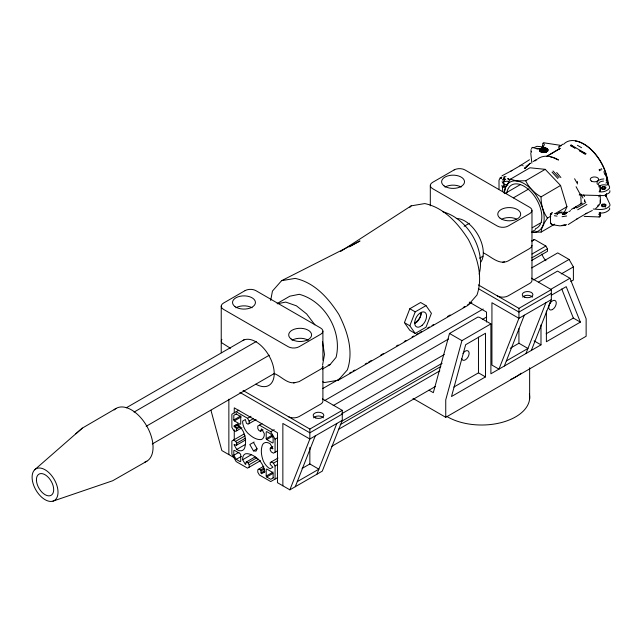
<?xml version="1.0" encoding="UTF-8"?>
<svg xmlns="http://www.w3.org/2000/svg" width="642" height="642" viewBox="0 0 642 642"><rect width="100%" height="100%" fill="white"/><g stroke="black" fill="none" stroke-linecap="round" stroke-linejoin="round"><path stroke-width="0.96" d="M542.49 146.504L542.955 143.254M504.323 192.135A28.256 16.243 59.7 0 1 523.214 183.106A28.256 16.243 59.7 0 1 543.67 212.887A28.256 16.243 59.7 0 1 531.889 232.252L541.174 232.067L541.543 229.21L544.593 222.445L547.449 218.128L550.844 216.145M502.694 179.993L504.275 178.003L504.195 176.847M552.497 212.622L550.371 214.011L550.579 223.52L551.815 224.644L559.856 225.872L565.337 225.35M504.155 193.122L505.655 187.111L510.438 179.182L529.939 167.787L545.218 169.336L560.554 185.466L566.95 206.732L564.206 212.831M584.718 201.002L584.533 199.574M504.275 178.307L504.813 179.68L504.371 180.867M599.476 186.132A5.345 3.106 -0.2 0 1 606.136 185.097L608.167 184.671L608.263 184.061L609.571 186.878L609.571 188.25C606.979 191.204 602.918 192.448 599.074 191.757L600.286 191.493L600.447 186.942L599.692 185.666M600.037 216.338L600.15 215.608L599.042 214.364L600.358 212.622M322.581 365.129L324.499 354.456L322.549 341.889M270.675 300.472L272.457 291.059L281.581 280.682L360.002 240.975L349.505 246.825M479.165 274.222C485.713 249.088 467.729 218.665 442.811 211.74M544.464 144.434L543.156 147.018M543.228 143.487L544.207 142.861L560.177 145.293M531.03 149.65L531.022 152.443L531.464 151.737M530.79 153.334L531.857 163.148M503.176 180.851C503.44 183.106 507.196 179.84 508.624 181.959M601.803 187.312L601.578 188.122L602.228 188.852L603.488 189.221L604.884 189.093L606.104 187.697L604.202 186.589L602.806 186.726L601.803 187.312L601.811 189.173M601.859 204.71L601.642 205.52L603.544 206.628L604.949 206.491L606.168 205.095L605.518 204.365L602.862 204.124L601.859 204.71L601.867 206.572M599.596 170.162L599.427 170.78L599.203 169.408M540.989 324.908L540.989 344.858L490.889 373.788L490.889 323.905L479.598 317.389L477.905 317.06L449.496 333.463L433.318 392.679L429 390.192M490.889 323.905L461.919 340.629L445.741 399.854L445.741 417.316L413.015 398.417M566.035 213.377L566.862 212.59L565.899 212.855L566.509 212.823M566.726 212.382L566.966 211.964M221.875 339.361L221.233 341.087L221.819 342.836L230.486 348.309M531.977 245.413L531.335 247.138L529.738 248.486L508.143 260.957C499.035 265.547 490.905 256.286 483.306 252.852M581.395 194.646L580.785 197.295A34.363 19.758 59.7 0 1 581.01 203.634M404.42 322.653L409.821 308.738L420.614 302.502L426.015 305.624L431.416 313.304L426.015 327.219L415.222 333.455L409.821 330.341L404.42 322.653L409.821 325.775L415.222 333.455M409.821 325.775L415.222 311.86L426.015 305.624M234.258 412.838L234.258 407.847L277.456 432.788L277.456 482.672L289.871 489.838L309.845 439.016L309.861 429.049L243.077 390.497M295.272 486.724L315.246 435.902M316.875 474.253L336.841 423.431M322.388 398.875L342.266 410.35L342.266 420.325L322.276 471.132L289.871 489.838M504.355 366.012L524.321 315.19M525.95 353.541L545.925 302.719M531.351 350.428L551.326 299.605L551.342 289.638L531.472 278.163M584.429 201.115L584.758 200.713M565.963 213.642L566.276 212.943M500.559 178.645L501.242 177.152M501.161 178.677L501.795 177.304M542.257 147.443L542.939 146.087M606.016 183.203L607.011 181.269M598.826 196.837L599.797 195.088M597.493 206.379L598.368 204.806M600.31 200.16L600.31 202.912L598.85 205.536L595.76 208.473M500.23 177.609L499.003 180.282L499.035 188.981M599.042 214.364L600.254 212.815C600.294 213.401 601.249 216.835 599.797 216.017M322.388 369.102L329.98 364.72L336.079 357.337C342.499 331.665 324.948 301.122 299.252 294.301L289.863 296.179L277.208 303.489M524.353 168.348L525.004 167.329M409.877 207.342L411.177 205.857L424.795 203.562C444.376 207.791 458.091 223.464 468.451 239.61C477.046 256.615 483.41 276.188 476.982 295.023L467.858 305.399L338.262 380.224L324.643 382.512L322.798 381.854M338.262 380.224L347.386 369.848C353.814 351.013 347.45 331.441 338.856 314.436C328.495 298.289 314.781 282.608 295.2 278.387L281.581 280.682M530.196 163.253L525.092 168.421L530.196 163.253L527.186 165.748M537.057 159.738L535.99 159.938M116.025 408.464L82.288 428.134L34.66 469.784M75.836 433.791L82.288 428.134M560.851 145.598L562.865 144.161M414.78 323.03C418.207 320.791 420.855 317.148 421.16 312.991A8.402 4.847 -60 0 1 415.222 323.279M574.157 208.257L576.356 206.724L573.715 208.473M550.371 214.011L551.839 212.992M520.004 165.796L529.481 159.746M577.752 218.481L568.274 224.531M340.613 251.471L411.177 205.857M570 210.985L570.618 210.608M568.804 211.724L569.406 211.354M581.756 203.297L571.244 209.469M580.954 203.851L582.238 203.097M546.823 156.191L560.241 148.35L547.313 156.126M533.51 147.845L536.985 146.32L543.236 146.914M501.996 175.812L511.923 170.531M510.839 171.149L521.079 165.179M533.077 161.567L536.134 159.786M537.659 158.895C543.894 154.377 552.409 156.078 558.492 160.002L553.372 157.747M561.333 145.622L559.27 146.328M510.438 179.182L516.433 180.924L525.718 180.739L545.218 169.336M547.449 218.128C543.004 211.988 540.989 204.397 541.054 196.869L560.554 185.466M580.793 194.044L579.172 194.991L603.986 195.609L608.672 193.218L609.852 192.022L609.852 190.65M555.081 213.674L566.95 206.732M576.636 207.912L585.793 202.559M577.72 209.782L586.876 204.429M541.174 232.067L554.736 224.138M576.668 219.099L586.908 213.128M126.281 407.79L244.161 339.738M504.708 193.651L520.261 184.671M134.058 412.084L256.27 341.52M464.15 226.289L469.334 223.296M513.391 197.856L528.944 188.876M146.175 426.288L269.255 355.227M152.266 443.975L274.632 373.323M479.542 258.172L482.993 256.182M532.242 227.75L541.744 222.26M532.025 231.706L535.476 229.716M146.89 461.189L112.671 480.754L53.005 501.121A18.329 10.585 60 0 1 32.22 479.325A18.329 10.585 60 0 1 49.956 473.684A18.329 10.585 60 0 1 53.005 501.121M238.8 410.214L231.866 414.218L231.866 427.307L233.487 430.116L235.646 431.368L241.93 427.733M534.513 239.482L531.913 240.991L534.513 239.482L545.852 246.03L547.474 248.839L547.474 251.335L531.648 260.467M236.408 413.841L233.808 415.342L233.808 419.956L234.346 420.887L240.18 424.258L240.718 423.945L240.718 417.212L240.18 416.273L236.184 413.97M233.808 419.956L240.75 415.952M234.346 420.887L241.288 416.883M237.492 424.065L234.025 426.063L236.184 427.933L236.721 430.742M236.184 411.723L247.523 418.271L250.99 416.265M531.977 254.039L545.852 246.03M234.025 426.127L237.492 424.121M234.507 426.97L238.848 424.466M236.184 427.933L239.651 425.935M249.144 423.568L249.144 421.072L253.478 418.576M531.865 257.851L547.474 248.839M236.721 428.872L240.196 426.866M256.078 419.563L248.061 424.193L246.448 423.255L245.364 419.515L242.66 421.072L242.66 422.709A11.5 6.645 60 0 0 249.618 434.754A21.451 12.383 60 0 0 261.125 439.569A11.5 6.645 60 0 0 264.263 435.18L264.263 433.543L261.567 428.872L260.483 431.36L258.862 430.429L257.787 428.559L257.787 426.063L262.008 423.624M244.008 434.016L231.866 441.03L231.866 454.119L236.184 461.606L247.523 468.154L260.532 460.643M322.709 388.579L339.193 379.061M349.593 373.058L351.326 372.055M353.068 371.052L354.801 370.049M365.21 364.046L366.943 363.043M368.677 362.04L371.277 360.539M380.818 355.034L383.418 353.533M396.427 346.022L398.16 345.019M404.235 341.512L405.969 340.509M412.036 337.01L413.769 336.007M416.369 334.506L418.111 333.503M419.844 332.5L421.577 331.497M427.644 327.998L429.378 326.995M431.986 325.494L433.719 324.491M447.594 316.482L450.194 314.973M463.203 307.462L464.936 306.467M467.536 304.966L471.878 302.462M531.712 267.915L557.729 252.892L569.069 259.44L573.394 266.92L573.394 280.016L570.786 281.517M233.487 440.091L235.646 441.343L245.18 435.83M236.721 445.083L236.721 443.213L245.396 438.205M245.725 439.882L236.184 445.396L234.507 444.424L234.025 444.705L236.721 449.448L238.134 450.259A11.5 6.645 60 0 0 245.092 446.246A21.451 12.383 60 0 0 243.511 432.05A11.5 6.645 60 0 0 238.134 425.317L236.721 424.506M260.483 431.36L263.084 429.859M236.721 449.448L245.396 444.441M259.4 425.132L270.739 431.673L274.214 429.675M324.515 400.632L483.217 309.003M533.518 279.968L569.069 259.44M254.128 442.017L249.794 444.521L253.462 450.877L256.062 451.133L257.137 448.758L253.462 442.402M233.808 455.242L233.808 450.628L234.346 450.323L240.18 453.685L240.718 454.624L240.718 461.357L240.18 461.67L236.184 459.359L233.808 455.242L239.009 452.241M266.205 438.663L266.205 431.922L266.751 431.617L270.739 433.92L273.123 438.037L273.123 442.651L272.577 442.964L266.751 439.593L266.205 438.663L272.28 435.156M538.622 282.007L557.537 271.084L569.96 278.259L586.138 318.793L586.138 336.256L445.741 417.316M266.751 439.593L272.818 436.087M236.184 459.359L241.384 456.358M253.462 450.877L256.936 448.878M275.065 452.249L275.065 439.16L277.665 437.659M333.166 405.608L448.509 339.016M482.335 319.491L486.668 316.988M561.252 273.925L573.394 266.92M255.115 456.911L245.902 462.232L245.902 464.158L245.364 464.407L242.66 459.736L251.335 454.729M272.802 446.696L270.202 448.196L270.202 450.066L271.285 451.944L273.444 453.188L277.665 450.748M246.448 461.919L248.061 462.85L256.736 457.842M550.363 289.566L569.96 278.259M309.861 429.049L342.266 410.35M478.338 284.896L518.945 308.345L551.342 289.638M249.144 467.216L249.144 464.72L258.686 459.215M341.841 413.697L444.288 354.553M342.266 414.09L309.861 432.796L239.883 392.39M551.342 293.378L518.945 312.084L478.338 288.635M551.558 295.111L566.212 286.653L580.368 322.123L546.39 341.745L546.39 310.993M342.266 420.325L309.845 439.016L282.857 423.439L282.857 485.785M551.342 299.613L518.921 318.312L498.954 369.134L491.933 365.081L491.933 302.727L518.945 318.32L518.945 308.345M263.854 466.204L257.787 469.711L257.787 472.207L259.4 475.008L270.739 481.556L277.681 477.552M278.01 458.035L270.202 462.537L270.202 464.407L272.906 467.216L270.202 468.772L268.789 467.962A11.5 6.645 60 0 1 263.413 461.229A21.451 12.383 60 0 1 261.832 447.033A11.5 6.645 60 0 1 268.789 443.02L270.202 443.831L272.906 448.573L272.417 448.854L270.739 447.883M341.528 421.361L442.129 363.284M258.862 469.085L260.483 470.024L263.95 468.018M271.285 461.919L273.444 463.163L277.777 460.659M340.22 424.611L440.821 366.526M265.034 471.758L261.511 473.732L261.021 472.889L261.021 470.955L264.496 468.957M261.021 472.889L264.496 470.891M275.065 479.06L275.065 465.972L277.665 464.471M338.374 429.418L439.834 370.835M273.348 477.808L270.739 479.309L266.751 477.006L266.205 476.067L273.147 472.063M266.751 477.006L272.818 473.499M331.433 446.519L435.501 386.436M302.077 468.451L309.853 463.965L318.873 469.174L297.27 481.644M510.294 348.245L518.929 343.253L527.949 348.462L506.353 360.932M453.83 387.078L478.467 372.85L485.488 376.902L485.488 333.262L465.659 344.706L451.503 396.523L485.488 376.902M546.165 333.768L573.346 318.071L580.368 322.123M550.555 214.821L551.783 214.179M585.833 213.746L592.317 210.48M567.231 212.414L566.621 212.743M501.908 185.377L502.341 186.966L503.729 187.071L504.837 186.573L504.588 184.952M599.219 216.972L584.212 216.378M559.848 146.673L558.548 147.162L559.342 146.906M566.661 215.993L562.079 216.715M566.693 224.692L562.111 225.414M502.662 262.249L504.492 261.816M274.222 373.556C281.188 376.076 287.335 384.397 295.408 382.528M277.296 303.786L285.754 302.093L296.419 305.825L306.627 313.93L314.885 324.86M328.102 365.097L329.98 364.72M509.692 179.206L509.547 179.206M559.294 212.261L562.215 212.045M543.605 147.684L540.219 148.816L539.577 149.931L539.898 151.079C541.96 153.077 545.82 153.077 547.746 150.894L547.915 149.722L547.128 148.655L543.605 147.684L547.128 148.655L541.671 148.005L547.915 149.722L540.219 148.816L547.746 150.894L539.577 149.931L546.671 151.881L539.898 151.079L544.922 152.467L541.102 152.018M507.926 185.04L504.339 184.455A3.074 1.99 6.3 0 1 503.585 183.596M599.772 216.908L599.026 216.819M558.845 212.751L560.209 212.534M562.689 214.211L565.04 213.842M562.745 214.564L565.305 214.163M562.729 225.398L565.08 225.029M503.633 181.164L504.251 181.076M543.196 143.022L543.934 143.11M532.066 147.451L532.796 147.548M504.917 176.678L505.928 176.702M293.587 382.953L299.068 381.661L320.663 369.198L322.26 367.85L322.902 366.125L322.902 401.041A7.64 4.406 0 0 1 320.663 404.115L299.068 416.586A7.64 4.406 0 0 1 288.266 416.586M536.576 148.471L539.232 148.703M505.085 179.174L505.687 179.142M539.336 148.543L534.73 148.31M535.677 160.62L534.955 160.821M561.349 145.469L560.964 145.413M584.661 201.684L585.392 201.692M536.744 148.92L538.357 148.992M593.232 209.011C598.882 209.42 605.775 210.737 609.9 205.697L609.9 204.325L605.575 194.991M599.147 212.887C602.99 213.585 607.043 212.333 609.643 209.388L609.643 208.008M525.886 166.15L526.857 166.254M554.736 213.617L557.417 214.027M554.351 215.72L557.031 216.129M550.78 157.121L552.65 157.491M533.55 147.459L532.627 147.387L532.748 147.829M564.422 212.374L563.499 212.35L564.687 212.646M577.399 145.293L581.572 147.7M570.401 145.678L575.136 148.19L570.874 144.915L586.05 153.783L579.236 150.565L585.368 154.417M606.682 180.619L606.072 180.193M600.069 190.112L600.286 191.493L599.933 187.544M469.254 302.101L486.532 312.076L486.532 322.051M534.08 340.87L540.989 344.858M409.821 308.738L415.222 311.86M449.496 333.463L461.919 340.629M234.258 457.73L221.835 450.556L210.945 410.262M541.054 196.869C534.465 193.186 528.864 187.657 525.718 180.739M598.922 185.747L599.668 186.509M606.489 179.246L607.236 180.025M522.572 165.403L523.134 165.869M532.491 297.142L531.359 296.187A5.345 3.09 0 0 0 522.676 297.142M323.407 417.854L322.284 416.891A5.345 3.09 0 0 0 313.601 417.854M550.892 223.199L551.879 224.178M553.003 170.981L559.03 177.561M552.04 172.136L557.874 178.5M601.161 168.621L601.867 169.408M599.973 169.311L600.864 170.355M574.582 178.741L577.575 183.965M556.686 172.505L560.899 177.521M565 212.526L565.337 212.983M598.834 186.694L599.106 187.111M270.739 431.673L275.065 439.16M247.523 418.271L249.144 421.072M273.444 463.163L275.065 465.972M260.483 470.024L261.021 470.955M235.646 441.343L236.721 443.213M248.061 462.85L249.144 464.72M576.091 186.718L580.432 194.727M505.029 187.127L505.254 187.568L505.102 186.95M508.825 179.543L508.352 178.604L508.456 179.15M583.69 194.975L584.445 196.604M581.845 195.641L582.976 198.081M503.577 182.649L504.299 184.206M502.1 181.638L502.822 183.195M605.237 174.496L607.781 179.969L608.167 184.671M504.813 179.68L504.452 178.556M563.395 214.107L562.504 213.08L560.362 212.783A3.017 1.533 -5.9 0 0 557.384 214.267M561.734 288.964L573.346 318.071M503.954 176.943L504.275 178.003M603.921 171.615L604.668 174.295M550.395 222.71L550.579 223.52M502.341 186.966L502.806 191.42M503.328 184.968L503.729 187.071M577.318 181.469L577.503 182.48M503.456 182.818L503.521 183.435M504.427 177.914L504.435 177.786M531.656 148.109L531.672 148.751M605.462 186.958L605.47 188.828M605.518 204.365L605.534 207.157M604.202 186.589L604.21 189.39M604.258 203.995L604.266 206.788M602.806 186.726L602.814 189.518M602.862 204.124L602.87 206.925M600.286 195.176L600.31 202.912M531.977 210.496L531.977 280.329A7.64 4.406 0 0 1 529.738 283.403L508.143 295.874A7.64 4.406 0 0 1 497.341 295.874M529.642 367.762L529.642 398.682M518.929 328.704L518.929 343.55M478.467 337.138L478.467 372.85M430.309 185.466L430.309 205.833M322.902 331.208L322.902 360.306M309.853 447.434L309.853 464.262M273.123 477.945L273.123 473.331L272.577 472.392L266.751 469.021L266.205 469.334L266.205 476.067M264.263 472.207L264.263 470.57A11.5 6.645 60 0 0 257.306 458.524A21.451 12.383 60 0 0 245.806 453.709A11.5 6.645 60 0 0 242.66 458.107L242.66 459.736M234.258 429.795L234.258 439.77M228.857 399.188L228.857 454.608M221.233 306.17L221.233 352.731M114.115 409.949A30.543 17.639 60 0 1 146.569 425.734A30.543 17.639 60 0 1 144.691 462.176M550.748 301.098A5.345 3.09 -60 0 1 549.303 304.324M462.978 353.445A5.345 3.09 -60 0 1 468.58 351.383A5.345 3.09 -60 0 1 466.822 358.653A5.345 3.09 -60 0 1 461.694 358.75M503.625 182.344A3.001 1.942 6.3 0 1 504.074 181.838M503.087 179.375A5.497 3.459 4.4 0 1 504.018 178.468M575.328 141.047A33.601 19.316 59.7 0 1 577.639 141.489M578.426 141.705A33.601 19.316 59.7 0 1 607.87 183.363M606.586 193.627A33.601 19.316 59.7 0 1 605.775 195.465M563.676 144.233A34.363 19.758 59.7 0 1 588.465 147.315A34.363 19.758 59.7 0 1 607.404 179.904M607.733 182.36A34.363 19.758 59.7 0 1 607.87 183.949M606.554 194.446A34.363 19.758 59.7 0 1 605.615 196.54M597.453 184.447A6.869 3.996 -0.2 0 1 603.865 178.941M598.753 185.161A5.345 3.106 -0.2 0 1 603.512 181.076M506.715 193.218A24.966 14.357 59.7 0 1 527.82 188.876A24.966 14.357 59.7 0 1 541.246 221.699M540.62 223.552A24.966 14.357 59.7 0 1 535.364 228.785M456.261 218.553A25.961 14.991 60 0 1 478.306 235.421A25.961 14.991 60 0 1 480.577 262.385M501.9 219.083A11.452 6.613 0 0 1 516.505 219.058M444.962 187.071A11.452 6.613 0 0 1 461.165 187.071M545.941 260.732A11.5 6.645 60 0 1 541.84 254.023M242.885 340.477A25.961 14.991 60 0 1 272.826 364.64A25.961 14.991 60 0 1 255.869 384.157M292.046 340.204A11.452 6.613 0 0 1 308.24 340.204M235.887 307.775A11.452 6.613 0 0 1 252.081 307.775M529.361 393.915A48.11 27.775 0 0 1 501.988 422.396A48.11 27.775 0 0 1 446.575 416.281M521.119 373.171A48.11 27.775 0 0 1 519.755 374.246M519.065 374.751A48.11 27.775 0 0 1 510.446 379.558M559.334 148.864L558.909 149.345L559.334 148.864M563.524 212.358L564.639 212.831L563.572 212.333M245.067 290.633L223.464 303.104A7.64 4.406 0 0 0 223.464 309.34L288.266 346.744A7.64 4.406 0 0 0 299.068 346.744L320.663 334.273A7.64 4.406 0 0 0 320.663 328.038L255.869 290.633A7.64 4.406 0 0 0 245.067 290.633M454.143 169.921L432.548 182.392A7.64 4.406 0 0 0 432.548 188.628L497.341 226.04A7.64 4.406 0 0 0 508.143 226.04L529.738 213.569A7.64 4.406 0 0 0 529.738 207.334L464.944 169.921A7.64 4.406 0 0 0 454.143 169.921M564.27 212.317L564.663 213.056L564.27 212.317M508.568 179.736L507.958 178.564L508.568 179.736M36.442 480.417A12.222 7.054 60 0 0 49.883 495.768A12.222 7.054 60 0 0 48.856 477.945A12.222 7.054 60 0 0 36.442 480.417M552.361 309.613A5.345 3.09 -60 0 0 555.836 301.194A5.345 3.09 -60 0 0 549.295 304.701A5.345 3.09 -60 0 0 552.361 309.613M540.363 151.56A4.197 2.44 -0.2 0 0 547.594 151.111A4.197 2.44 -0.2 0 0 543.341 147.692A4.197 2.44 -0.2 0 0 540.363 151.56M591.41 181.092A4.197 2.44 -0.2 0 0 598.464 180.041A4.197 2.44 -0.2 0 0 593.401 177.023A4.197 2.44 -0.2 0 0 591.41 181.092M500.11 218.2A11.452 6.613 0 0 0 519.795 216.739A11.452 6.613 0 0 0 507.758 207.631A11.452 6.613 0 0 0 500.11 218.2M443.951 185.779A11.452 6.613 0 0 0 463.636 184.318A11.452 6.613 0 0 0 451.599 175.21A11.452 6.613 0 0 0 443.951 185.779M524.907 297.294A5.345 3.09 0 0 0 532.924 294.622A5.345 3.09 0 0 0 524.907 291.95A5.345 3.09 0 0 0 524.907 297.294M315.832 418.006A5.345 3.09 0 0 0 323.849 415.334A5.345 3.09 0 0 0 315.832 412.662A5.345 3.09 0 0 0 315.832 418.006M291.035 338.912A11.452 6.613 0 0 0 310.712 337.451A11.452 6.613 0 0 0 298.682 328.343A11.452 6.613 0 0 0 291.035 338.912M234.876 306.491A11.452 6.613 0 0 0 254.553 305.03A11.452 6.613 0 0 0 242.524 295.922A11.452 6.613 0 0 0 234.876 306.491M422.155 325.277A8.402 4.847 -60 0 0 424.819 312.261A8.402 4.847 -60 0 0 414.876 321.072A8.402 4.847 -60 0 0 422.155 325.277"/></g></svg>
